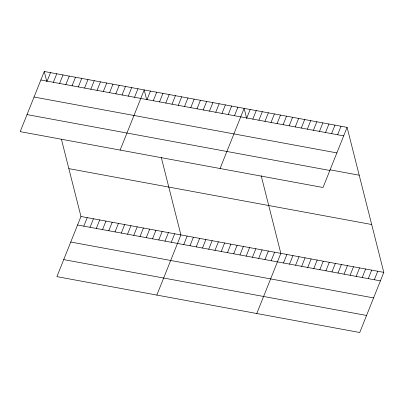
<?xml version="1.0" encoding="UTF-8"?>
<svg xmlns="http://www.w3.org/2000/svg" width="404" height="404" viewBox="0 0 404 404"><rect width="100%" height="100%" fill="white"/><g stroke="black" fill="none" stroke-linecap="round" stroke-linejoin="round"><path stroke-width="0.61" d="M44.258 71.488L20.2 131.638L323.033 187.512L347.092 127.361L44.258 71.488L46.788 81.477M47.101 81.148L50.505 72.639M53.348 82.3L56.752 73.791M59.595 83.451L62.999 74.947M65.842 84.603L69.241 76.098M72.089 85.754L75.487 77.25M78.331 86.91L81.734 78.401M84.577 88.062L87.981 79.553M90.824 89.213L94.228 80.709M97.071 90.365L100.475 81.861M103.318 91.516L106.717 83.012M109.565 92.673L112.963 84.163M115.807 93.824L119.21 85.315M122.053 94.975L125.457 86.471M128.3 96.127L131.704 87.623M61.448 139.38L80.967 216.488L56.908 276.639L359.742 332.512L383.8 272.362L347.092 127.361M134.547 97.278L137.951 88.774M83.81 226.144L87.213 217.64M120.134 150.076L144.193 89.925L146.591 99.389M90.057 227.295L93.455 218.791M147.036 99.586L150.439 91.077M96.303 228.452L99.702 219.943M153.283 100.737L156.686 92.233M102.545 229.603L105.949 221.094M159.529 101.889L162.933 93.385M108.792 230.755L112.196 222.251M165.776 103.04L169.18 94.536M115.039 231.906L118.443 223.402M172.023 104.197L175.422 95.687M121.286 233.058L124.69 224.553M178.27 105.348L181.669 96.839M127.533 234.214L130.931 225.705M184.512 106.499L187.916 97.995M133.78 235.365L137.178 226.856M190.759 107.651L194.162 99.147M140.021 236.517L143.425 228.013M197.006 108.802L200.409 100.298M146.268 237.668L149.672 229.164M203.252 109.959L206.656 101.449M152.515 238.82L155.919 230.315M209.499 111.11L212.898 102.601M158.762 239.976L162.166 231.467M215.746 112.262L219.145 103.757M165.009 241.127L168.407 232.618M221.988 113.413L225.392 104.909M171.251 242.279L174.654 233.775M228.235 114.564L231.638 106.06M156.843 295.077L180.901 234.926L161.246 157.277M234.482 115.721L237.885 107.212M183.744 244.582L187.148 236.077M220.069 168.518L244.132 108.363L246.657 118.357M189.991 245.738L193.395 237.229M246.783 117.988L250.187 109.484M196.238 246.889L199.637 238.38M252.838 119.104L256.242 110.6M202.485 248.041L205.883 239.537M258.898 120.225L262.302 111.716M208.727 249.192L212.13 240.688M264.953 121.341L268.357 112.832M214.973 250.344L218.377 241.839M271.013 122.457L274.412 113.953M221.22 251.5L224.624 242.991M277.068 123.573L280.472 115.069M227.467 252.651L230.871 244.142M283.123 124.695L286.527 116.185M233.714 253.803L237.113 245.299M289.183 125.811L292.582 117.306M239.961 254.954L243.359 246.45M295.238 126.927L298.642 118.422M246.203 256.106L249.606 247.602M301.293 128.048L304.697 119.539M252.45 257.262L255.853 248.753M307.353 129.164L310.752 120.655M258.696 258.414L262.1 249.904M313.408 130.28L316.812 121.776M264.943 259.565L268.347 251.061M319.463 131.396L322.867 122.892M271.19 260.716L274.589 252.212M325.523 132.517L328.922 124.008M256.777 313.514L280.836 253.364L261.181 175.715M331.578 133.633L334.982 125.129M283.492 262.989L286.896 254.48M337.633 134.749L341.037 126.245M289.547 264.105L292.951 255.596M295.602 265.221L299.005 256.717M301.662 266.337L305.065 257.833M307.717 267.458L311.12 258.949M313.777 268.574L317.175 260.07M319.832 269.69L323.235 261.186M325.887 270.811L329.29 262.302M331.947 271.927L335.345 263.418M338.002 273.043L341.405 264.539M344.056 274.159L347.46 265.655M350.116 275.281L353.515 266.771M356.171 276.397L359.575 267.892M362.226 277.513L365.63 269.008M368.286 278.634L371.685 270.125M374.341 279.75L377.745 271.241M40.855 79.992L343.693 135.87M34.042 97.036L336.875 152.909M330.134 169.847L359.207 175.21M27.018 114.595L329.851 170.473M68.852 168.635L371.685 224.513M80.967 216.488L383.8 272.362M77.563 224.993L380.396 280.866M70.745 242.036L373.579 297.91M63.726 259.595L366.559 315.468"/></g></svg>
